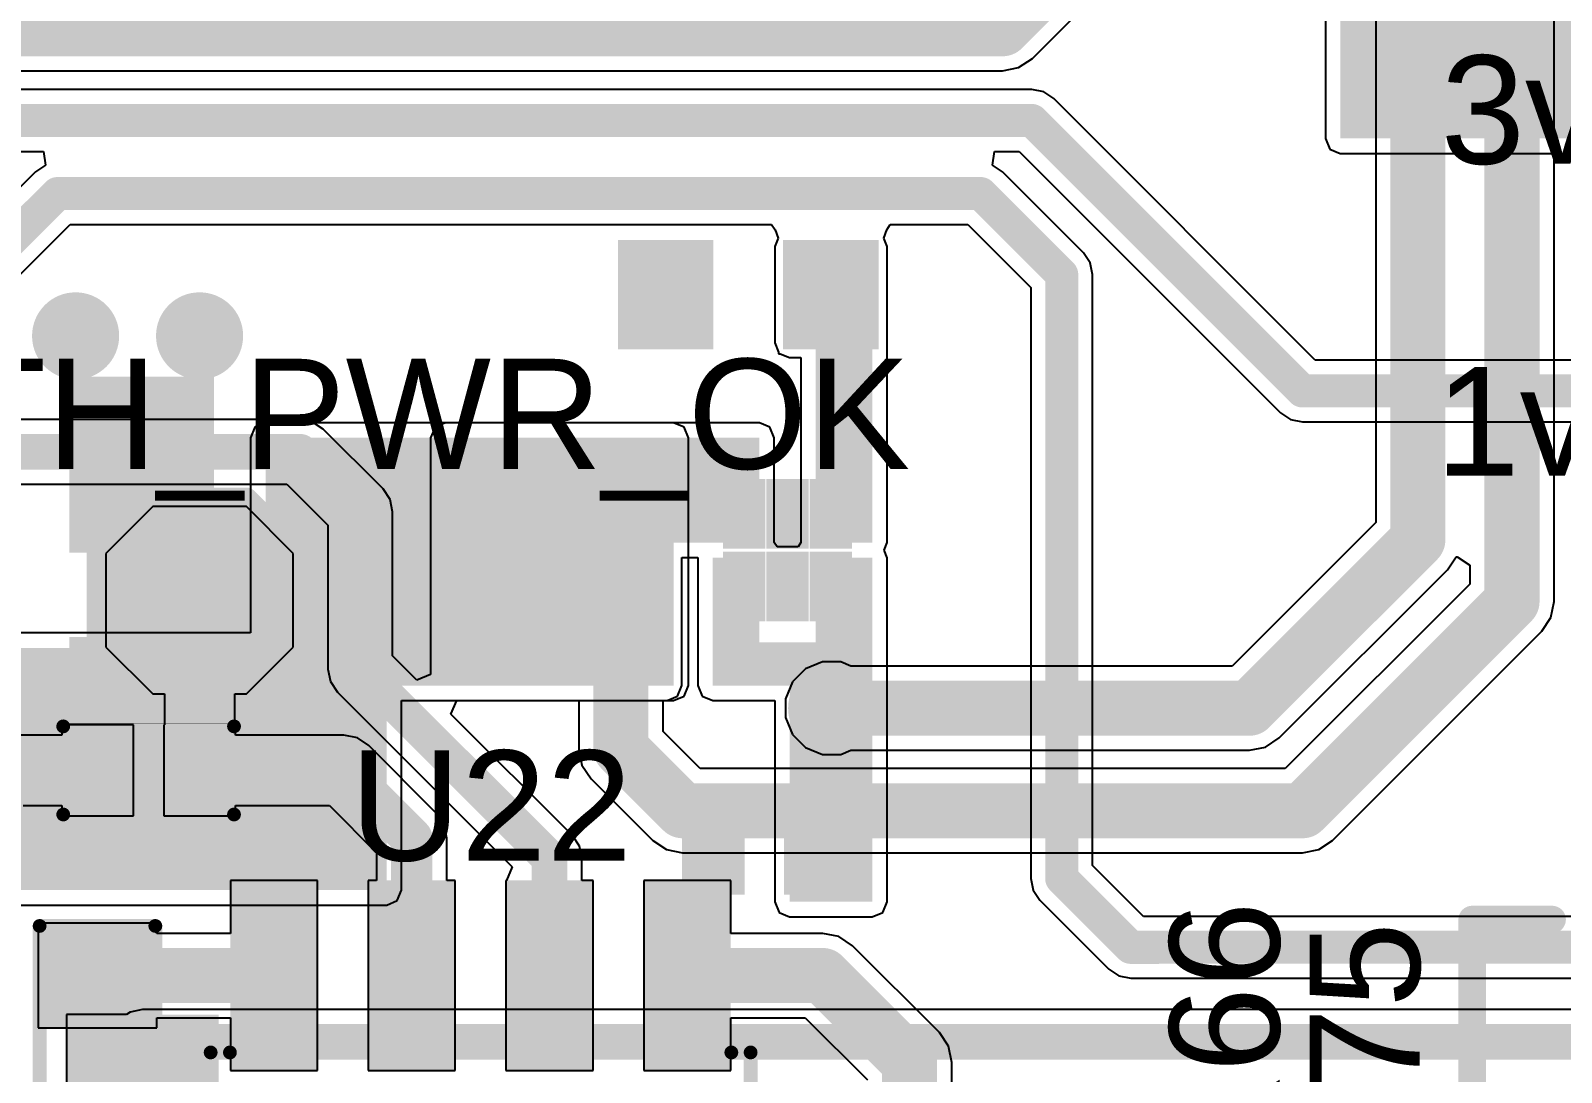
# Model space of a CAD drawing. Header units: millimetres. Extents: x -0.27 to 3.94, y -1.19 to 3.
# Drawn here: x 1.776 to 2.331, y 0.67 to 1.048 of the extents above; entities that cross this region are included whole.
import ezdxf

# ---------------------------------------------------------------- set-up
doc = ezdxf.new("R2010")
doc.units = ezdxf.units.MM
doc.header["$MEASUREMENT"] = 0
for name, color, linetype in [('BottomLayer', 5, 'Continuous'), ('BottomPaste', 16, 'Continuous'), ('BottomSolder', 6, 'Continuous'), ('TopLayer', 1, 'Continuous'), ('TopOverlay', 2, 'Continuous'), ('TopPaste', 8, 'Continuous'), ('TopSolder', 216, 'Continuous'), ('ViaHoleLayer', 16, 'Continuous')]:
    doc.layers.add(name, color=color, linetype=linetype)
doc.styles.add('Arial', font='', dxfattribs={"height": 0.2})
doc.styles.get('Arial').set_extended_font_data('Arial')

# ---------------------------------------------------------------- blocks, each defined once
blk = doc.blocks.new('T__________3')
at = {"layer": 'TopLayer'}
blk.add_hatch(color=1, dxfattribs=at).paths.add_polyline_path([(0.015, 0.03), (-0.015, 0.03), (-0.03, 0.015), (-0.03, -0.015), (-0.015, -0.03), (0.015, -0.03), (0.03, -0.015), (0.03, 0.015)])
at = {"layer": 'TopPaste'}
blk.add_hatch(color=8, dxfattribs=at).paths.add_polyline_path([(0.015, 0.03), (-0.015, 0.03), (-0.03, 0.015), (-0.03, -0.015), (-0.015, -0.03), (0.015, -0.03), (0.03, -0.015), (0.03, 0.015)])
at = {"layer": 'TopSolder'}
blk.add_hatch(color=216, dxfattribs=at).paths.add_polyline_path([(0.017, 0.034), (-0.017, 0.034), (-0.034, 0.017), (-0.034, -0.017), (-0.017, -0.034), (0.017, -0.034), (0.034, -0.017), (0.034, 0.017)])
at = {"layer": 'TopOverlay', "const_width": 0.00787}
for points in [[(-0.037, 0.017), (-0.017, 0.037)], [(-0.017, 0.037), (0.017, 0.037)], [(-0.017, 0.037), (0.017, 0.037)], [(0.017, 0.037), (0.037, 0.017)], [(-0.037, -0.017), (-0.037, 0.017)], [(0.037, -0.017), (0.037, 0.017)], [(-0.037, -0.017), (-0.017, -0.037)], [(0.017, -0.037), (0.037, -0.017)], [(-0.017, -0.037), (0.017, -0.037)], [(-0.017, -0.037), (0.017, -0.037)]]:
    blk.add_lwpolyline(points, dxfattribs=at)
at = {"layer": 'TopOverlay', "const_width": 0.00394}
for points in [[(-0.01897, 0.037, 1), (-0.01503, 0.037, 1)], [(-0.01897, 0.037, 1), (-0.01503, 0.037, 1)], [(-0.01897, 0.037, 1), (-0.01503, 0.037, 1)], [(0.01503, 0.037, 1), (0.01897, 0.037, 1)], [(0.01503, 0.037, 1), (0.01897, 0.037, 1)], [(0.01503, 0.037, 1), (0.01897, 0.037, 1)], [(-0.03897, 0.017, 1), (-0.03503, 0.017, 1)], [(-0.03897, 0.017, 1), (-0.03503, 0.017, 1)], [(0.03503, 0.017, 1), (0.03897, 0.017, 1)], [(0.03503, 0.017, 1), (0.03897, 0.017, 1)], [(-0.03897, -0.017, 1), (-0.03503, -0.017, 1)], [(-0.03897, -0.017, 1), (-0.03503, -0.017, 1)], [(0.03503, -0.017, 1), (0.03897, -0.017, 1)], [(0.03503, -0.017, 1), (0.03897, -0.017, 1)], [(-0.01897, -0.037, 1), (-0.01503, -0.037, 1)], [(-0.01897, -0.037, 1), (-0.01503, -0.037, 1)], [(-0.01897, -0.037, 1), (-0.01503, -0.037, 1)], [(0.01503, -0.037, 1), (0.01897, -0.037, 1)], [(0.01503, -0.037, 1), (0.01897, -0.037, 1)], [(0.01503, -0.037, 1), (0.01897, -0.037, 1)]]:
    blk.add_lwpolyline(points, format="xyb", close=True, dxfattribs=at)
blk = doc.blocks.new('8_SOIC_EP_5')
at = {"layer": 'TopLayer'}
for points in [[(-0.07579, 0.08681), (-0.07579, 0.06319), (-0.13681, 0.06319), (-0.13681, 0.08681)], [(0.13681, 0.08681), (0.13681, 0.06319), (0.07579, 0.06319), (0.07579, 0.08681)], [(0.05144, 0.06894), (0.05144, -0.06894), (-0.05144, -0.06894), (-0.05144, 0.06894)], [(-0.07579, 0.03681), (-0.07579, 0.01319), (-0.13681, 0.01319), (-0.13681, 0.03681)], [(0.13681, 0.03681), (0.13681, 0.01319), (0.07579, 0.01319), (0.07579, 0.03681)], [(-0.07579, -0.01319), (-0.07579, -0.03681), (-0.13681, -0.03681), (-0.13681, -0.01319)], [(0.13681, -0.01319), (0.13681, -0.03681), (0.07579, -0.03681), (0.07579, -0.01319)], [(-0.07579, -0.06319), (-0.07579, -0.08681), (-0.13681, -0.08681), (-0.13681, -0.06319)], [(0.13681, -0.06319), (0.13681, -0.08681), (0.07579, -0.08681), (0.07579, -0.06319)]]:
    blk.add_hatch(color=1, dxfattribs=at).paths.add_polyline_path(points)
at = {"layer": 'TopOverlay'}
blk.add_hatch(color=2, dxfattribs=at).paths.add_polyline_path([(-0.07199, 0.06197), (-0.05899, 0.06197), (-0.05899, 0.08797), (-0.07199, 0.08797)])
at = {"layer": 'TopPaste'}
for points in [[(-0.07579, 0.08681), (-0.07579, 0.06319), (-0.13681, 0.06319), (-0.13681, 0.08681)], [(0.13681, 0.08681), (0.13681, 0.06319), (0.07579, 0.06319), (0.07579, 0.08681)], [(0.05144, 0.06894), (0.05144, -0.06894), (-0.05144, -0.06894), (-0.05144, 0.06894)], [(-0.07579, 0.03681), (-0.07579, 0.01319), (-0.13681, 0.01319), (-0.13681, 0.03681)], [(0.13681, 0.03681), (0.13681, 0.01319), (0.07579, 0.01319), (0.07579, 0.03681)], [(-0.07579, -0.01319), (-0.07579, -0.03681), (-0.13681, -0.03681), (-0.13681, -0.01319)], [(0.13681, -0.01319), (0.13681, -0.03681), (0.07579, -0.03681), (0.07579, -0.01319)], [(-0.07579, -0.06319), (-0.07579, -0.08681), (-0.13681, -0.08681), (-0.13681, -0.06319)], [(0.13681, -0.06319), (0.13681, -0.08681), (0.07579, -0.08681), (0.07579, -0.06319)]]:
    blk.add_hatch(color=8, dxfattribs=at).paths.add_polyline_path(points)
at = {"layer": 'TopSolder'}
for points in [[(-0.07179, 0.09081), (-0.07179, 0.05919), (-0.14081, 0.05919), (-0.14081, 0.09081)], [(0.14081, 0.09081), (0.14081, 0.05919), (0.07179, 0.05919), (0.07179, 0.09081)], [(0.05544, 0.07294), (0.05544, -0.07294), (-0.05544, -0.07294), (-0.05544, 0.07294)], [(-0.07179, 0.04081), (-0.07179, 0.00919), (-0.14081, 0.00919), (-0.14081, 0.04081)], [(0.14081, 0.04081), (0.14081, 0.00919), (0.07179, 0.00919), (0.07179, 0.04081)], [(-0.07179, -0.00919), (-0.07179, -0.04081), (-0.14081, -0.04081), (-0.14081, -0.00919)], [(0.14081, -0.00919), (0.14081, -0.04081), (0.07179, -0.04081), (0.07179, -0.00919)], [(-0.07179, -0.05919), (-0.07179, -0.09081), (-0.14081, -0.09081), (-0.14081, -0.05919)], [(0.14081, -0.05919), (0.14081, -0.09081), (0.07179, -0.09081), (0.07179, -0.05919)]]:
    blk.add_hatch(color=216, dxfattribs=at).paths.add_polyline_path(points)
at = {"layer": 'TopOverlay', "const_width": 0.005}
for points in [[(-0.07837, 0.098), (0.07837, 0.098)], [(-0.07837, 0.098), (-0.07837, 0.091)], [(0.07837, 0.098), (0.07837, 0.091)], [(-0.148, 0.08), (-0.148, 0.07)], [(-0.148, 0.08), (-0.143, 0.075)], [(-0.143, 0.075), (-0.148, 0.07)], [(-0.07837, -0.091), (-0.07837, -0.098)], [(0.07837, -0.091), (0.07837, -0.098)], [(-0.07837, -0.098), (0.07837, -0.098)]]:
    blk.add_lwpolyline(points, dxfattribs=at)
at = {"layer": 'TopOverlay', "const_width": 0.0025}
for points in [[(-0.07962, 0.098, 1), (-0.07712, 0.098, 1)], [(-0.07962, 0.098, 1), (-0.07712, 0.098, 1)], [(0.07712, 0.098, 1), (0.07962, 0.098, 1)], [(0.07712, 0.098, 1), (0.07962, 0.098, 1)], [(-0.07962, 0.091, 1), (-0.07712, 0.091, 1)], [(0.07712, 0.091, 1), (0.07962, 0.091, 1)], [(-0.14925, 0.08, 1), (-0.14675, 0.08, 1)], [(-0.14925, 0.08, 1), (-0.14675, 0.08, 1)], [(-0.14925, 0.07, 1), (-0.14675, 0.07, 1)], [(-0.14925, 0.07, 1), (-0.14675, 0.07, 1)], [(-0.14425, 0.075, 1), (-0.14175, 0.075, 1)], [(-0.14425, 0.075, 1), (-0.14175, 0.075, 1)], [(-0.07962, -0.091, 1), (-0.07712, -0.091, 1)], [(0.07712, -0.091, 1), (0.07962, -0.091, 1)], [(-0.07962, -0.098, 1), (-0.07712, -0.098, 1)], [(-0.07962, -0.098, 1), (-0.07712, -0.098, 1)], [(0.07712, -0.098, 1), (0.07962, -0.098, 1)], [(0.07712, -0.098, 1), (0.07962, -0.098, 1)]]:
    blk.add_lwpolyline(points, format="xyb", close=True, dxfattribs=at)
blk = doc.blocks.new('64_LQFP__10_10__B_17')
at = {"layer": 'BottomLayer'}
blk.add_hatch(color=5, dxfattribs=at).paths.add_polyline_path([(0.14173, -0.25), (0.14173, -0.20276), (0.15354, -0.20276), (0.15354, -0.25)])
at = {"layer": 'BottomPaste'}
blk.add_hatch(color=16, dxfattribs=at).paths.add_polyline_path([(0.14173, -0.25), (0.14173, -0.20276), (0.15354, -0.20276), (0.15354, -0.25)])
at = {"layer": 'BottomSolder'}
for points in [[(0.11805, -0.254), (0.11805, -0.19876), (0.13786, -0.19876), (0.13786, -0.254)], [(0.13773, -0.254), (0.13773, -0.19876), (0.15754, -0.19876), (0.15754, -0.254)]]:
    blk.add_hatch(color=6, dxfattribs=at).paths.add_polyline_path(points)
blk = doc.blocks.new('6_DFN__1_2_1_3__B_18')
at = {"layer": 'BottomLayer'}
for points in [[(-0.02362, 0.02126), (-0.00276, 0.02126), (-0.00276, 0.01024), (-0.02362, 0.01024)], [(0.00276, 0.02126), (0.02362, 0.02126), (0.02362, 0.01024), (0.00276, 0.01024)], [(-0.02362, 0.00551), (-0.00276, 0.00551), (-0.00276, -0.00551), (-0.02362, -0.00551)], [(0.00276, 0.00551), (0.02362, 0.00551), (0.02362, -0.00551), (0.00276, -0.00551)], [(-0.02362, -0.01024), (-0.00276, -0.01024), (-0.00276, -0.02126), (-0.02362, -0.02126)], [(0.00276, -0.01024), (0.02362, -0.01024), (0.02362, -0.02126), (0.00276, -0.02126)]]:
    blk.add_hatch(color=5, dxfattribs=at).paths.add_polyline_path(points)
at = {"layer": 'BottomPaste'}
for points in [[(-0.02362, 0.02126), (-0.00276, 0.02126), (-0.00276, 0.01024), (-0.02362, 0.01024)], [(0.00276, 0.02126), (0.02362, 0.02126), (0.02362, 0.01024), (0.00276, 0.01024)], [(-0.02362, 0.00551), (-0.00276, 0.00551), (-0.00276, -0.00551), (-0.02362, -0.00551)], [(0.00276, 0.00551), (0.02362, 0.00551), (0.02362, -0.00551), (0.00276, -0.00551)], [(-0.02362, -0.01024), (-0.00276, -0.01024), (-0.00276, -0.02126), (-0.02362, -0.02126)], [(0.00276, -0.01024), (0.02362, -0.01024), (0.02362, -0.02126), (0.00276, -0.02126)]]:
    blk.add_hatch(color=16, dxfattribs=at).paths.add_polyline_path(points)
at = {"layer": 'BottomSolder'}
for points in [[(-0.02579, 0.02343), (-0.00059, 0.02343), (-0.00059, 0.00807), (-0.02579, 0.00807)], [(0.00059, 0.02343), (0.02579, 0.02343), (0.02579, 0.00807), (0.00059, 0.00807)], [(-0.02579, 0.00768), (-0.00059, 0.00768), (-0.00059, -0.00768), (-0.02579, -0.00768)], [(0.00059, 0.00768), (0.02579, 0.00768), (0.02579, -0.00768), (0.00059, -0.00768)], [(-0.02579, -0.00807), (-0.00059, -0.00807), (-0.00059, -0.02343), (-0.02579, -0.02343)], [(0.00059, -0.00807), (0.02579, -0.00807), (0.02579, -0.02343), (0.00059, -0.02343)]]:
    blk.add_hatch(color=6, dxfattribs=at).paths.add_polyline_path(points)
blk = doc.blocks.new('R___0603_47')
at = {"layer": 'TopLayer'}
for points in [[(-0.015, 0.0175), (-0.015, -0.0175), (-0.045, -0.0175), (-0.045, 0.0175)], [(0.045, 0.0175), (0.045, -0.0175), (0.015, -0.0175), (0.015, 0.0175)]]:
    blk.add_hatch(color=1, dxfattribs=at).paths.add_polyline_path(points)
at = {"layer": 'TopPaste'}
for points in [[(-0.015, 0.0175), (-0.015, -0.0175), (-0.045, -0.0175), (-0.045, 0.0175)], [(0.045, 0.0175), (0.045, -0.0175), (0.015, -0.0175), (0.015, 0.0175)]]:
    blk.add_hatch(color=8, dxfattribs=at).paths.add_polyline_path(points)
at = {"layer": 'TopSolder'}
for points in [[(-0.011, 0.0215), (-0.011, -0.0215), (-0.049, -0.0215), (-0.049, 0.0215)], [(0.049, 0.0215), (0.049, -0.0215), (0.011, -0.0215), (0.011, 0.0215)]]:
    blk.add_hatch(color=216, dxfattribs=at).paths.add_polyline_path(points)
at = {"layer": 'TopOverlay', "const_width": 0.005}
for points in [[(-0.048, 0.021), (0.048, 0.021)], [(-0.048, 0.021), (-0.048, -0.021)], [(0.048, 0.021), (0.048, -0.021)], [(-0.048, -0.021), (0.048, -0.021)]]:
    blk.add_lwpolyline(points, dxfattribs=at)
at = {"layer": 'TopOverlay', "const_width": 0.0025}
for points in [[(-0.04925, 0.021, 1), (-0.04675, 0.021, 1)], [(-0.04925, 0.021, 1), (-0.04675, 0.021, 1)], [(0.04675, 0.021, 1), (0.04925, 0.021, 1)], [(0.04675, 0.021, 1), (0.04925, 0.021, 1)], [(-0.04925, -0.021, 1), (-0.04675, -0.021, 1)], [(-0.04925, -0.021, 1), (-0.04675, -0.021, 1)], [(0.04675, -0.021, 1), (0.04925, -0.021, 1)], [(0.04675, -0.021, 1), (0.04925, -0.021, 1)]]:
    blk.add_lwpolyline(points, format="xyb", close=True, dxfattribs=at)
blk = doc.blocks.new('R___0402_51')
at = {"layer": 'TopLayer'}
for points in [[(-0.0275, -0.0125), (-0.0275, 0.0125), (-0.0095, 0.0125), (-0.0095, -0.0125)], [(0.0095, -0.0125), (0.0095, 0.0125), (0.0275, 0.0125), (0.0275, -0.0125)]]:
    blk.add_hatch(color=1, dxfattribs=at).paths.add_polyline_path(points)
at = {"layer": 'TopPaste'}
for points in [[(-0.0275, -0.0125), (-0.0275, 0.0125), (-0.0095, 0.0125), (-0.0095, -0.0125)], [(0.0095, -0.0125), (0.0095, 0.0125), (0.0275, 0.0125), (0.0275, -0.0125)]]:
    blk.add_hatch(color=8, dxfattribs=at).paths.add_polyline_path(points)
at = {"layer": 'TopSolder'}
for points in [[(-0.02967, -0.01467), (-0.02967, 0.01467), (-0.00733, 0.01467), (-0.00733, -0.01467)], [(0.00733, -0.01467), (0.00733, 0.01467), (0.02967, 0.01467), (0.02967, -0.01467)]]:
    blk.add_hatch(color=216, dxfattribs=at).paths.add_polyline_path(points)
at = {"layer": 'TopOverlay'}
for points, const_width in [([(0.031, 0.016), (-0.031, 0.016)], 0.005), ([(-0.031, 0.016), (-0.031, -0.016)], 0.005), ([(0.031, 0.016), (0.031, -0.016)], 0.005), ([(0.031, -0.016), (-0.031, -0.016)], 0.005), ([(0.032, -0.017), (-0.032, -0.017)], 0.000127)]:
    blk.add_lwpolyline(points, dxfattribs=dict(at, const_width=const_width))
for points, const_width in [([(-0.03225, 0.016, 1), (-0.02975, 0.016, 1)], 0.0025), ([(-0.03225, 0.016, 1), (-0.02975, 0.016, 1)], 0.0025), ([(0.02975, 0.016, 1), (0.03225, 0.016, 1)], 0.0025), ([(0.02975, 0.016, 1), (0.03225, 0.016, 1)], 0.0025), ([(-0.03225, -0.016, 1), (-0.02975, -0.016, 1)], 0.0025), ([(-0.03225, -0.016, 1), (-0.02975, -0.016, 1)], 0.0025), ([(0.02975, -0.016, 1), (0.03225, -0.016, 1)], 0.0025), ([(0.02975, -0.016, 1), (0.03225, -0.016, 1)], 0.0025), ([(-0.03203, -0.017, 1), (-0.03197, -0.017, 1)], 0.0000635), ([(0.03197, -0.017, 1), (0.03203, -0.017, 1)], 0.0000635)]:
    blk.add_lwpolyline(points, format="xyb", close=True, dxfattribs=dict(at, const_width=const_width))
blk = doc.blocks.new('C____E_177')
at = {"layer": 'TopOverlay', "const_width": 0.01}
for points in [[(-0.01523, 0.091), (0.27677, 0.091)], [(0.27677, 0.091), (0.27677, 0.062)]]:
    blk.add_lwpolyline(points, dxfattribs=at)
at = {"layer": 'TopOverlay', "const_width": 0.005}
for points in [[(0.27427, 0.091, 1), (0.27927, 0.091, 1)], [(0.27427, 0.091, 1), (0.27927, 0.091, 1)], [(0.27427, 0.062, 1), (0.27927, 0.062, 1)]]:
    blk.add_lwpolyline(points, format="xyb", close=True, dxfattribs=at)
blk = doc.blocks.new('C____A_B_200')
at = {"layer": 'BottomLayer'}
for points in [[(-0.0752, 0.02224), (-0.01929, 0.02224), (-0.01929, -0.02224), (-0.0752, -0.02224)], [(0.01929, 0.02224), (0.0752, 0.02224), (0.0752, -0.02224), (0.01929, -0.02224)]]:
    blk.add_hatch(color=5, dxfattribs=at).paths.add_polyline_path(points)
at = {"layer": 'BottomPaste'}
for points in [[(-0.0752, 0.02224), (-0.01929, 0.02224), (-0.01929, -0.02224), (-0.0752, -0.02224)], [(0.01929, 0.02224), (0.0752, 0.02224), (0.0752, -0.02224), (0.01929, -0.02224)]]:
    blk.add_hatch(color=16, dxfattribs=at).paths.add_polyline_path(points)
at = {"layer": 'BottomSolder'}
for points in [[(-0.0792, 0.02624), (-0.01529, 0.02624), (-0.01529, -0.02624), (-0.0792, -0.02624)], [(0.01529, 0.02624), (0.0792, 0.02624), (0.0792, -0.02624), (0.01529, -0.02624)]]:
    blk.add_hatch(color=6, dxfattribs=at).paths.add_polyline_path(points)
blk = doc.blocks.new('C___0603_B_204')
at = {"layer": 'BottomLayer'}
for points in [[(-0.045, -0.0175), (-0.045, 0.0175), (-0.015, 0.0175), (-0.015, -0.0175)], [(0.015, -0.0175), (0.015, 0.0175), (0.045, 0.0175), (0.045, -0.0175)]]:
    blk.add_hatch(color=5, dxfattribs=at).paths.add_polyline_path(points)
at = {"layer": 'BottomPaste'}
for points in [[(-0.045, -0.0175), (-0.045, 0.0175), (-0.015, 0.0175), (-0.015, -0.0175)], [(0.015, -0.0175), (0.015, 0.0175), (0.045, 0.0175), (0.045, -0.0175)]]:
    blk.add_hatch(color=16, dxfattribs=at).paths.add_polyline_path(points)
at = {"layer": 'BottomSolder'}
for points in [[(-0.04736, -0.01986), (-0.04736, 0.01986), (-0.01264, 0.01986), (-0.01264, -0.01986)], [(0.01264, -0.01986), (0.01264, 0.01986), (0.04736, 0.01986), (0.04736, -0.01986)]]:
    blk.add_hatch(color=6, dxfattribs=at).paths.add_polyline_path(points)
blk = doc.blocks.new('C___0402_B_207')
at = {"layer": 'BottomLayer'}
for points in [[(-0.0095, 0.0125), (-0.0095, -0.0125), (-0.0275, -0.0125), (-0.0275, 0.0125)], [(0.0275, 0.0125), (0.0275, -0.0125), (0.0095, -0.0125), (0.0095, 0.0125)]]:
    blk.add_hatch(color=5, dxfattribs=at).paths.add_polyline_path(points)
at = {"layer": 'BottomPaste'}
for points in [[(-0.0095, 0.0125), (-0.0095, -0.0125), (-0.0275, -0.0125), (-0.0275, 0.0125)], [(0.0275, 0.0125), (0.0275, -0.0125), (0.0095, -0.0125), (0.0095, 0.0125)]]:
    blk.add_hatch(color=16, dxfattribs=at).paths.add_polyline_path(points)
at = {"layer": 'BottomSolder'}
for points in [[(-0.00714, 0.01486), (-0.00714, -0.01486), (-0.02986, -0.01486), (-0.02986, 0.01486)], [(0.02986, 0.01486), (0.02986, -0.01486), (0.00714, -0.01486), (0.00714, 0.01486)]]:
    blk.add_hatch(color=6, dxfattribs=at).paths.add_polyline_path(points)

msp = doc.modelspace()

# ---------------------------------------------------------------- hatches: boundary and pattern name
at = {"layer": 'BottomLayer'}
for points in [[(2.25113, 1.00868), (2.3185, 1.00868), (2.3185, 1.26074), (2.25113, 1.26074)], [(2.25113, 1.00868), (2.44, 1.00868), (2.44, 1.0825), (2.25113, 1.0825)], [(2.05124, 0.9345), (2.08124, 0.9345), (2.08124, 0.9695), (2.05124, 0.9695)], [(2.06072, 0.86194), (2.08124, 0.86194), (2.08124, 0.9695), (2.06072, 0.9695)], [(1.861, 0.73576), (1.905, 0.73576), (1.905, 0.9), (1.861, 0.9)], [(1.861, 0.81), (2.00674, 0.81), (2.00674, 0.9), (1.861, 0.9)], [(1.92639, 0.86195), (2.04025, 0.86195), (2.04025, 0.9), (1.92639, 0.9)], [(2.02335, 0.81), (2.04025, 0.81), (2.04025, 0.85643), (2.02335, 0.85643)], [(2.06072, 0.7315), (2.08124, 0.7315), (2.08124, 0.85643), (2.06072, 0.85643)], [(1.73173, 0.73576), (1.905, 0.73576), (1.905, 0.82371), (1.73173, 0.82371)], [(2.02335, 0.81), (2.08124, 0.81), (2.08124, 0.82568), (2.02335, 0.82568)], [(2.05124, 0.7315), (2.08124, 0.7315), (2.08124, 0.82568), (2.05124, 0.82568)]]:
    msp.add_hatch(color=5, dxfattribs=at).paths.add_polyline_path(points)
h = msp.add_hatch(color=5, dxfattribs=at)
edge = h.paths.add_edge_path()
edge.add_arc((1.79206, 0.937), 0.01181, 0, 360)
h = msp.add_hatch(color=5, dxfattribs=at)
edge = h.paths.add_edge_path()
edge.add_arc((1.83706, 0.937), 0.01181, 0, 360)
h = msp.add_hatch(color=5, dxfattribs=at)
edge = h.paths.add_edge_path()
edge.add_arc((1.95, 0.878), 0.01181, 0, 360)
h = msp.add_hatch(color=5, dxfattribs=at)
edge = h.paths.add_edge_path()
edge.add_arc((1.99, 0.878), 0.01181, 0, 360)
h = msp.add_hatch(color=5, dxfattribs=at)
edge = h.paths.add_edge_path()
edge.add_arc((1.95, 0.83018), 0.01181, 0, 360)
h = msp.add_hatch(color=5, dxfattribs=at)
edge = h.paths.add_edge_path()
edge.add_arc((1.99, 0.83018), 0.01181, 0, 360)
h = msp.add_hatch(color=5, dxfattribs=at)
edge = h.paths.add_edge_path()
edge.add_arc((2.0665, 0.80181), 0.01181, 0, 360)
at = {"layer": 'BottomSolder'}
h = msp.add_hatch(color=6, dxfattribs=at)
edge = h.paths.add_edge_path()
edge.add_arc((1.79206, 0.937), 0.01581, 0, 360)
h = msp.add_hatch(color=6, dxfattribs=at)
edge = h.paths.add_edge_path()
edge.add_arc((1.83706, 0.937), 0.01581, 0, 360)
h = msp.add_hatch(color=6, dxfattribs=at)
edge = h.paths.add_edge_path()
edge.add_arc((1.95, 0.878), 0.01581, 0, 360)
h = msp.add_hatch(color=6, dxfattribs=at)
edge = h.paths.add_edge_path()
edge.add_arc((1.99, 0.878), 0.01581, 0, 360)
h = msp.add_hatch(color=6, dxfattribs=at)
edge = h.paths.add_edge_path()
edge.add_arc((1.95, 0.83018), 0.01581, 0, 360)
h = msp.add_hatch(color=6, dxfattribs=at)
edge = h.paths.add_edge_path()
edge.add_arc((1.99, 0.83018), 0.01581, 0, 360)
h = msp.add_hatch(color=6, dxfattribs=at)
edge = h.paths.add_edge_path()
edge.add_arc((2.0665, 0.80181), 0.01581, 0, 360)
at = {"layer": 'TopLayer'}
h = msp.add_hatch(color=1, dxfattribs=at)
edge = h.paths.add_edge_path()
edge.add_arc((1.79206, 0.937), 0.01181, 0, 360)
h = msp.add_hatch(color=1, dxfattribs=at)
edge = h.paths.add_edge_path()
edge.add_arc((1.83706, 0.937), 0.01181, 0, 360)
msp.add_hatch(color=1, dxfattribs=at).paths.add_polyline_path([(1.92635, 0.81), (2.00909, 0.81), (2.00909, 0.9), (1.92635, 0.9)])
h = msp.add_hatch(color=1, dxfattribs=at)
edge = h.paths.add_edge_path()
edge.add_arc((1.95, 0.878), 0.01181, 0, 360)
h = msp.add_hatch(color=1, dxfattribs=at)
edge = h.paths.add_edge_path()
edge.add_arc((1.99, 0.878), 0.01181, 0, 360)
h = msp.add_hatch(color=1, dxfattribs=at)
edge = h.paths.add_edge_path()
edge.add_arc((1.95, 0.83018), 0.01181, 0, 360)
h = msp.add_hatch(color=1, dxfattribs=at)
edge = h.paths.add_edge_path()
edge.add_arc((1.99, 0.83018), 0.01181, 0, 360)
h = msp.add_hatch(color=1, dxfattribs=at)
edge = h.paths.add_edge_path()
edge.add_arc((2.0665, 0.80181), 0.01181, 0, 360)
at = {"layer": 'TopSolder'}
h = msp.add_hatch(color=216, dxfattribs=at)
edge = h.paths.add_edge_path()
edge.add_arc((1.79206, 0.937), 0.01581, 0, 360)
h = msp.add_hatch(color=216, dxfattribs=at)
edge = h.paths.add_edge_path()
edge.add_arc((1.83706, 0.937), 0.01581, 0, 360)
h = msp.add_hatch(color=216, dxfattribs=at)
edge = h.paths.add_edge_path()
edge.add_arc((1.95, 0.878), 0.01581, 0, 360)
h = msp.add_hatch(color=216, dxfattribs=at)
edge = h.paths.add_edge_path()
edge.add_arc((1.99, 0.878), 0.01581, 0, 360)
h = msp.add_hatch(color=216, dxfattribs=at)
edge = h.paths.add_edge_path()
edge.add_arc((1.95, 0.83018), 0.01581, 0, 360)
h = msp.add_hatch(color=216, dxfattribs=at)
edge = h.paths.add_edge_path()
edge.add_arc((1.99, 0.83018), 0.01581, 0, 360)
h = msp.add_hatch(color=216, dxfattribs=at)
edge = h.paths.add_edge_path()
edge.add_arc((2.0665, 0.80181), 0.01581, 0, 360)
at = {"layer": 'ViaHoleLayer'}
h = msp.add_hatch(color=16, dxfattribs=at)
edge = h.paths.add_edge_path()
edge.add_arc((1.79206, 0.937), 0.00591, 0, 360)
h = msp.add_hatch(color=16, dxfattribs=at)
edge = h.paths.add_edge_path()
edge.add_arc((1.83706, 0.937), 0.00591, 0, 360)
h = msp.add_hatch(color=16, dxfattribs=at)
edge = h.paths.add_edge_path()
edge.add_arc((1.95, 0.878), 0.00591, 0, 360)
h = msp.add_hatch(color=16, dxfattribs=at)
edge = h.paths.add_edge_path()
edge.add_arc((1.99, 0.878), 0.00591, 0, 360)
h = msp.add_hatch(color=16, dxfattribs=at)
edge = h.paths.add_edge_path()
edge.add_arc((1.95, 0.83018), 0.00591, 0, 360)
h = msp.add_hatch(color=16, dxfattribs=at)
edge = h.paths.add_edge_path()
edge.add_arc((1.99, 0.83018), 0.00591, 0, 360)
h = msp.add_hatch(color=16, dxfattribs=at)
edge = h.paths.add_edge_path()
edge.add_arc((2.0665, 0.80181), 0.00591, 0, 360)

# ---------------------------------------------------------------- linework, layer by layer
at = {"layer": 'BottomLayer'}
for p, q in [((2.13934, 1.03771), (2.20671, 1.10508)), ((2.24571, 1.0825), (2.24571, 1.00868)), ((2.12852, 1.03323), (2.13437, 1.03439)), ((2.13437, 1.03439), (2.13934, 1.03771)), ((0.9813, 1.03323), (2.12852, 1.03323)), ((2.13918, 1.02641), (1.00779, 1.02641)), ((2.14347, 1.02556), (2.13918, 1.02641)), ((2.13918, 1.02641), (2.13918, 1.02641)), ((2.14711, 1.02313), (2.14347, 1.02556)), ((2.24202, 0.92822), (2.14711, 1.02313)), ((2.24571, 1.00868), (2.2473, 1.00485)), ((1.01244, 1.00398), (1.78046, 1.00398)), ((1.78046, 1.00398), (1.78119, 0.99903)), ((2.12489, 0.99903), (2.12561, 1.00398)), ((2.12561, 1.00398), (2.13453, 1.00398)), ((2.13453, 1.00398), (2.22944, 0.90907)), ((2.2473, 1.00485), (2.25113, 1.00326)), ((2.25113, 1.00326), (2.44, 1.00326)), ((1.77755, 0.9966), (1.74828, 0.96733)), ((1.78119, 0.99903), (1.77755, 0.9966)), ((1.77755, 0.9966), (1.77755, 0.9966)), ((2.12853, 0.9966), (2.12489, 0.99903)), ((2.15793, 0.96719), (2.12853, 0.9966)), ((1.76743, 0.95475), (1.79012, 0.97745)), ((1.79012, 0.97745), (2.0447, 0.97745)), ((2.0447, 0.97745), (2.04594, 0.97552)), ((2.04705, 0.97245), (2.04582, 0.9695)), ((2.04594, 0.97552), (2.04705, 0.97245)), ((2.08543, 0.97245), (2.08653, 0.97552)), ((2.08665, 0.9695), (2.08543, 0.97245)), ((2.08653, 0.97552), (2.08777, 0.97745)), ((2.08777, 0.97745), (2.11595, 0.97745)), ((2.11595, 0.97745), (2.13878, 0.95461)), ((2.04582, 0.9695), (2.04582, 0.9345)), ((2.08665, 0.86194), (2.08665, 0.9695)), ((2.16036, 0.96355), (2.15793, 0.96719)), ((2.15793, 0.96719), (2.15793, 0.96719)), ((2.16122, 0.95926), (2.16036, 0.96355)), ((2.16122, 0.74465), (2.16122, 0.95926)), ((2.13878, 0.95461), (2.13878, 0.74)), ((2.04582, 0.9345), (2.04724, 0.93109)), ((2.04724, 0.93109), (2.04724, 0.9305)), ((2.04724, 0.9305), (2.04783, 0.9305)), ((2.04783, 0.9305), (2.05124, 0.92909)), ((2.05124, 0.92909), (2.05531, 0.92909)), ((2.05531, 0.92909), (2.05531, 0.86194)), ((2.50935, 0.92822), (2.24202, 0.92822)), ((2.22944, 0.90907), (2.23308, 0.90664)), ((2.23308, 0.90664), (2.23737, 0.90578)), ((2.23737, 0.90578), (2.23738, 0.90578)), ((2.23738, 0.90578), (2.514, 0.90578)), ((1.85717, 0.90383), (1.85559, 0.9)), ((1.861, 0.90541), (1.85717, 0.90383)), ((2.04025, 0.90541), (1.861, 0.90541)), ((2.04408, 0.90383), (2.04025, 0.90541)), ((2.04566, 0.9), (2.04408, 0.90383)), ((1.85559, 0.9), (1.85559, 0.82912)), ((2.04566, 0.86195), (2.04566, 0.9)), ((2.04667, 0.86043), (2.04566, 0.86195)), ((2.05531, 0.86194), (2.0543, 0.86043)), ((2.08551, 0.85919), (2.08665, 0.86194)), ((2.01216, 0.81), (2.01216, 0.85653)), ((2.01216, 0.85653), (2.01787, 0.85653)), ((2.01787, 0.85653), (2.01794, 0.85643)), ((2.01794, 0.85643), (2.01794, 0.81)), ((2.0543, 0.86043), (2.04667, 0.86043)), ((2.08665, 0.85643), (2.08551, 0.85919)), ((2.08665, 0.7315), (2.08665, 0.85643)), ((1.85559, 0.82912), (1.73173, 0.82912)), ((2.00674, 0.80459), (2.01057, 0.80617)), ((2.01057, 0.80617), (2.01216, 0.81)), ((2.01794, 0.81), (2.01952, 0.80617)), ((2.01952, 0.80617), (2.02335, 0.80459)), ((1.91041, 0.73576), (1.91041, 0.80459)), ((1.91041, 0.80459), (2.00674, 0.80459)), ((2.02335, 0.80459), (2.04582, 0.80459)), ((2.04582, 0.80459), (2.04582, 0.7315)), ((2.17968, 0.72619), (2.16122, 0.74465)), ((2.13878, 0.74), (2.13878, 0.74)), ((2.13878, 0.74), (2.13964, 0.73571)), ((1.90883, 0.73193), (1.91041, 0.73576)), ((2.13964, 0.73571), (2.14207, 0.73207)), ((1.73173, 0.73034), (1.905, 0.73034)), ((1.905, 0.73034), (1.90883, 0.73193)), ((2.04582, 0.7315), (2.04741, 0.72767)), ((2.08506, 0.72767), (2.08665, 0.7315)), ((2.14207, 0.73207), (2.1671, 0.70704)), ((2.04741, 0.72767), (2.05124, 0.72609)), ((2.05124, 0.72609), (2.08124, 0.72609)), ((2.08124, 0.72609), (2.08506, 0.72767)), ((2.18485, 0.72619), (2.17968, 0.72619)), ((2.185, 0.72622), (2.18485, 0.72619)), ((2.45, 0.72622), (2.185, 0.72622)), ((2.1671, 0.70704), (2.1671, 0.70704)), ((2.1671, 0.70704), (2.17074, 0.70461)), ((2.17074, 0.70461), (2.17503, 0.70376)), ((2.17503, 0.70376), (2.17503, 0.70376)), ((2.17503, 0.70376), (2.18497, 0.70376)), ((2.18497, 0.70376), (2.18512, 0.70378)), ((2.18497, 0.70376), (2.18497, 0.70376)), ((2.18512, 0.70378), (2.44535, 0.70378)), ((1.8105, 0.69054), (1.78876, 0.69054)), ((1.78876, 0.69054), (1.78876, 0.65105)), ((1.81189, 0.69147), (1.8105, 0.69054)), ((1.81638, 0.69236), (1.81189, 0.69147)), ((2.39936, 0.69236), (1.81638, 0.69236))]:
    msp.add_line(p, q, dxfattribs=at)
for points, const_width in [([(2.12852, 1.04852), (2.1959, 1.1159)], 0.02), ([(0.97497, 1.04852), (2.12852, 1.04852)], 0.02), ([(1.00779, 1.0152), (2.13918, 1.0152)], 0.012), ([(2.13918, 1.0152), (2.23737, 0.917)], 0.012), ([(1.75621, 0.9594), (1.78548, 0.98867)], 0.012), ([(1.78548, 0.98867), (2.1206, 0.98867)], 0.012), ([(2.1206, 0.98867), (2.15, 0.95926)], 0.012), ([(2.15, 0.74), (2.15, 0.95926)], 0.012), ([(2.23737, 0.917), (2.514, 0.917)], 0.012), ([(2.15, 0.74), (2.17503, 0.71497)], 0.012), ([(2.17503, 0.71497), (2.18497, 0.71497)], 0.012), ([(2.18497, 0.71497), (2.185, 0.715)], 0.012), ([(2.185, 0.715), (2.45, 0.715)], 0.012), ([(1.81638, 0.68064), (2.39936, 0.68064)], 0.013)]:
    msp.add_lwpolyline(points, dxfattribs=dict(at, const_width=const_width))
for points, const_width in [([(2.12352, 1.04852, 1), (2.13352, 1.04852, 1)], 0.01), ([(2.12352, 1.04852, 1), (2.13352, 1.04852, 1)], 0.01), ([(2.13618, 1.0152, 1), (2.14218, 1.0152, 1)], 0.006), ([(2.13618, 1.0152, 1), (2.14218, 1.0152, 1)], 0.006), ([(1.78248, 0.98867, 1), (1.78848, 0.98867, 1)], 0.006), ([(1.78248, 0.98867, 1), (1.78848, 0.98867, 1)], 0.006), ([(2.1176, 0.98867, 1), (2.1236, 0.98867, 1)], 0.006), ([(2.1176, 0.98867, 1), (2.1236, 0.98867, 1)], 0.006), ([(2.147, 0.95926, 1), (2.153, 0.95926, 1)], 0.006), ([(2.147, 0.95926, 1), (2.153, 0.95926, 1)], 0.006), ([(2.23437, 0.917, 1), (2.24037, 0.917, 1)], 0.006), ([(2.23437, 0.917, 1), (2.24037, 0.917, 1)], 0.006), ([(2.147, 0.74, 1), (2.153, 0.74, 1)], 0.006), ([(2.147, 0.74, 1), (2.153, 0.74, 1)], 0.006), ([(2.17203, 0.71497, 1), (2.17803, 0.71497, 1)], 0.006), ([(2.17203, 0.71497, 1), (2.17803, 0.71497, 1)], 0.006), ([(2.18197, 0.71497, 1), (2.18797, 0.71497, 1)], 0.006), ([(2.18197, 0.71497, 1), (2.18797, 0.71497, 1)], 0.006), ([(2.182, 0.715, 1), (2.188, 0.715, 1)], 0.006), ([(2.182, 0.715, 1), (2.188, 0.715, 1)], 0.006), ([(1.81313, 0.68064, 1), (1.81963, 0.68064, 1)], 0.0065)]:
    msp.add_lwpolyline(points, format="xyb", close=True, dxfattribs=dict(at, const_width=const_width))
at = {"layer": 'TopLayer'}
for p, q in [((2.26396, 1.67458), (2.26396, 0.86925)), ((2.32874, 0.84057), (2.32874, 1.64857)), ((1.87359, 0.9066), (1.68747, 0.9066)), ((1.87808, 0.90571), (1.87359, 0.9066)), ((1.88188, 0.90316), (1.87808, 0.90571)), ((1.90365, 0.8814), (1.88188, 0.90316)), ((1.92252, 0.90383), (1.92094, 0.9)), ((1.92635, 0.90541), (1.92252, 0.90383)), ((2.00909, 0.90541), (1.92635, 0.90541)), ((2.01292, 0.90383), (2.00909, 0.90541)), ((2.0145, 0.9), (2.01292, 0.90383)), ((1.92094, 0.9), (1.92094, 0.81404)), ((2.0145, 0.81), (2.0145, 0.9)), ((1.46473, 0.88315), (1.86874, 0.88315)), ((1.86874, 0.88315), (1.88363, 0.86825)), ((1.90619, 0.8776), (1.90365, 0.8814)), ((1.82006, 0.875), (1.80306, 0.858)), ((1.85406, 0.875), (1.82006, 0.875)), ((1.87106, 0.858), (1.85406, 0.875)), ((1.90708, 0.87311), (1.90619, 0.8776)), ((1.90708, 0.82083), (1.90708, 0.87311)), ((1.88363, 0.86825), (1.88363, 0.81597)), ((2.26396, 0.86925), (2.21182, 0.8171)), ((1.80306, 0.858), (1.80306, 0.824)), ((1.87106, 0.824), (1.87106, 0.858)), ((2.29007, 0.8521), (2.29316, 0.85671)), ((2.29316, 0.85671), (2.29352, 0.85676)), ((2.29352, 0.85676), (2.29816, 0.85378)), ((2.22897, 0.791), (2.29007, 0.8521)), ((2.29816, 0.85378), (2.29816, 0.8469)), ((2.29816, 0.8469), (2.23113, 0.77987)), ((2.32758, 0.83472), (2.32874, 0.84057)), ((2.32426, 0.82975), (2.32758, 0.83472)), ((2.24828, 0.75377), (2.32426, 0.82975)), ((1.80306, 0.824), (1.82006, 0.807)), ((1.85406, 0.807), (1.87106, 0.824)), ((1.91594, 0.81197), (1.90708, 0.82083)), ((2.06316, 0.81862), (2.05698, 0.81606)), ((2.06985, 0.81862), (2.06316, 0.81862)), ((2.07351, 0.8171), (2.06985, 0.81862)), ((2.21182, 0.8171), (2.07351, 0.8171)), ((1.88363, 0.81597), (1.88453, 0.81148)), ((1.88453, 0.81148), (1.88707, 0.80768)), ((1.92094, 0.81404), (1.91594, 0.81197)), ((2.05225, 0.81133), (2.04969, 0.80515)), ((2.05698, 0.81606), (2.05225, 0.81133)), ((1.82006, 0.807), (1.82432, 0.807)), ((1.82432, 0.807), (1.82432, 0.79571)), ((1.84981, 0.79571), (1.84981, 0.807)), ((1.84981, 0.807), (1.85406, 0.807)), ((1.88707, 0.80768), (1.9505, 0.74425)), ((2.00909, 0.80459), (2.01292, 0.80617)), ((2.01292, 0.80617), (2.0145, 0.81)), ((1.92832, 0.79959), (1.93039, 0.80459)), ((1.93039, 0.80459), (1.97471, 0.80459)), ((1.97471, 0.80459), (1.97471, 0.78698)), ((2.00529, 0.79331), (2.00529, 0.80459)), ((2.00529, 0.80459), (2.00909, 0.80459)), ((2.04969, 0.80515), (2.04969, 0.79847)), ((1.81306, 0.79571), (1.78706, 0.79571)), ((1.78706, 0.79571), (1.78706, 0.79196)), ((1.81306, 0.76271), (1.81306, 0.79571)), ((1.82432, 0.79571), (1.82406, 0.79571)), ((1.82406, 0.79571), (1.82406, 0.76271)), ((1.85006, 0.79571), (1.84981, 0.79571)), ((1.85006, 0.79196), (1.85006, 0.79571)), ((1.97237, 0.75553), (1.92832, 0.79959)), ((2.04969, 0.79847), (2.05225, 0.79229)), ((1.78706, 0.79196), (1.76771, 0.79196)), ((1.88946, 0.79196), (1.85006, 0.79196)), ((1.89434, 0.79099), (1.88946, 0.79196)), ((1.89847, 0.78822), (1.89434, 0.79099)), ((2.01873, 0.77987), (2.00529, 0.79331)), ((2.05225, 0.79229), (2.05698, 0.78756)), ((2.22401, 0.78768), (2.22897, 0.791)), ((1.9231, 0.7636), (1.89847, 0.78822)), ((1.97471, 0.78698), (1.97587, 0.78112)), ((2.05698, 0.78756), (2.06316, 0.785)), ((2.06316, 0.785), (2.06985, 0.785)), ((2.06985, 0.785), (2.07351, 0.78652)), ((2.07351, 0.78652), (2.21815, 0.78652)), ((2.21815, 0.78652), (2.22401, 0.78768)), ((1.97587, 0.78112), (1.97919, 0.77616)), ((2.23113, 0.77987), (2.01873, 0.77987)), ((1.97919, 0.77616), (2.00158, 0.75377)), ((1.77299, 0.76647), (1.78706, 0.76647)), ((1.78706, 0.76647), (1.78706, 0.76271)), ((1.78706, 0.76271), (1.81306, 0.76271)), ((1.82406, 0.76271), (1.85006, 0.76271)), ((1.85006, 0.76271), (1.85006, 0.76647)), ((1.85006, 0.76647), (1.88418, 0.76647)), ((1.88418, 0.76647), (1.90134, 0.74931)), ((1.92586, 0.75947), (1.9231, 0.7636)), ((1.92683, 0.75459), (1.92586, 0.75947)), ((1.92683, 0.73925), (1.92683, 0.75459)), ((1.97492, 0.75173), (1.97237, 0.75553)), ((1.97581, 0.74724), (1.97492, 0.75173)), ((2.00158, 0.75377), (2.00654, 0.75045)), ((2.00654, 0.75045), (2.0124, 0.74929)), ((2.23746, 0.74929), (2.24331, 0.75045)), ((2.24331, 0.75045), (2.24828, 0.75377)), ((1.90134, 0.74931), (1.90134, 0.73925)), ((1.97581, 0.73925), (1.97581, 0.74724)), ((2.0124, 0.74929), (2.23746, 0.74929)), ((1.87989, 0.73925), (1.84827, 0.73925)), ((1.84827, 0.73925), (1.84827, 0.72003)), ((1.87989, 0.67022), (1.87989, 0.73925)), ((1.90134, 0.73925), (1.89827, 0.73925)), ((1.89827, 0.73925), (1.89827, 0.67022)), ((1.92989, 0.73925), (1.92683, 0.73925)), ((1.92989, 0.67022), (1.92989, 0.73925)), ((1.94843, 0.73925), (1.94827, 0.73925)), ((1.94827, 0.73925), (1.94827, 0.67022)), ((1.9505, 0.74425), (1.94843, 0.73925)), ((1.97989, 0.73925), (1.97581, 0.73925)), ((1.97989, 0.67022), (1.97989, 0.73925)), ((2.02989, 0.73925), (1.99827, 0.73925)), ((1.99827, 0.73925), (1.99827, 0.67022)), ((2.02989, 0.72003), (2.02989, 0.73925)), ((1.8215, 0.72374), (1.7785, 0.72374)), ((1.7785, 0.72374), (1.7785, 0.68574)), ((1.8215, 0.72003), (1.8215, 0.72374)), ((1.84827, 0.72003), (1.8215, 0.72003)), ((2.06326, 0.72003), (2.02989, 0.72003)), ((2.06912, 0.71887), (2.06326, 0.72003)), ((2.07408, 0.71555), (2.06912, 0.71887)), ((2.10561, 0.68402), (2.07408, 0.71555)), ((1.8215, 0.68574), (1.8215, 0.68944)), ((1.8215, 0.68944), (1.84827, 0.68944)), ((1.84827, 0.68944), (1.84827, 0.67022)), ((2.02989, 0.67022), (2.02989, 0.68944)), ((2.02989, 0.68944), (2.05693, 0.68944)), ((2.05693, 0.68944), (2.0795, 0.66687)), ((1.7785, 0.68574), (1.8215, 0.68574)), ((2.10892, 0.67906), (2.10561, 0.68402)), ((2.11009, 0.67321), (2.10892, 0.67906)), ((2.11009, 0.55154), (2.11009, 0.67321)), ((1.84827, 0.67022), (1.87989, 0.67022)), ((1.89827, 0.67022), (1.92989, 0.67022)), ((1.94827, 0.67022), (1.97989, 0.67022)), ((1.99827, 0.67022), (2.02989, 0.67022))]:
    msp.add_line(p, q, dxfattribs=at)
for points, const_width in [([(2.27926, 0.86291), (2.27926, 1.67458)], 0.02), ([(2.31345, 0.84057), (2.31345, 1.65491)], 0.02), ([(1.45987, 0.89487), (1.87359, 0.89487)], 0.013), ([(1.87359, 0.89487), (1.89536, 0.87311)], 0.013), ([(1.97391, 0.88391), (1.97982, 0.878)], 0.02), ([(1.97982, 0.878), (1.99, 0.878)], 0.02), ([(1.89536, 0.81597), (1.89536, 0.87311)], 0.013), ([(2.21815, 0.80181), (2.27926, 0.86291)], 0.02), ([(2.23746, 0.76458), (2.31345, 0.84057)], 0.02), ([(1.83706, 0.77921), (1.83706, 0.841)], 0.015), ([(1.99, 0.78698), (1.99, 0.83018)], 0.02), ([(1.89536, 0.81597), (1.96408, 0.74724)], 0.013), ([(2.0665, 0.80181), (2.21815, 0.80181)], 0.02), ([(1.99, 0.78698), (2.0124, 0.76458)], 0.02), ([(1.76771, 0.77921), (1.80006, 0.77921)], 0.015), ([(1.83706, 0.77921), (1.88946, 0.77921)], 0.015), ([(1.88946, 0.77921), (1.91408, 0.75459)], 0.015), ([(2.0124, 0.76458), (2.23746, 0.76458)], 0.02), ([(1.91408, 0.70474), (1.91408, 0.75459)], 0.015), ([(1.96408, 0.70474), (1.96408, 0.74724)], 0.013), ([(1.8, 0.70474), (1.86408, 0.70474)], 0.02), ([(2.01408, 0.70474), (2.06326, 0.70474)], 0.02), ([(2.06326, 0.70474), (2.09479, 0.67321)], 0.02), ([(2.09479, 0.54521), (2.09479, 0.67321)], 0.02)]:
    msp.add_lwpolyline(points, dxfattribs=dict(at, const_width=const_width))
for points, const_width in [([(1.87034, 0.89487, 1), (1.87684, 0.89487, 1)], 0.0065), ([(1.87034, 0.89487, 1), (1.87684, 0.89487, 1)], 0.0065), ([(1.96891, 0.88391, 1), (1.97891, 0.88391, 1)], 0.01), ([(1.97482, 0.878, 1), (1.98482, 0.878, 1)], 0.01), ([(1.97482, 0.878, 1), (1.98482, 0.878, 1)], 0.01), ([(1.985, 0.878, 1), (1.995, 0.878, 1)], 0.01), ([(1.89211, 0.87311, 1), (1.89861, 0.87311, 1)], 0.0065), ([(1.89211, 0.87311, 1), (1.89861, 0.87311, 1)], 0.0065), ([(2.27426, 0.86291, 1), (2.28426, 0.86291, 1)], 0.01), ([(2.27426, 0.86291, 1), (2.28426, 0.86291, 1)], 0.01), ([(2.30845, 0.84057, 1), (2.31845, 0.84057, 1)], 0.01), ([(2.30845, 0.84057, 1), (2.31845, 0.84057, 1)], 0.01), ([(1.83331, 0.841, 1), (1.84081, 0.841, 1)], 0.0075), ([(1.985, 0.83018, 1), (1.995, 0.83018, 1)], 0.01), ([(1.89211, 0.81597, 1), (1.89861, 0.81597, 1)], 0.0065), ([(1.89211, 0.81597, 1), (1.89861, 0.81597, 1)], 0.0065), ([(2.0615, 0.80181, 1), (2.0715, 0.80181, 1)], 0.01), ([(2.21315, 0.80181, 1), (2.22315, 0.80181, 1)], 0.01), ([(2.21315, 0.80181, 1), (2.22315, 0.80181, 1)], 0.01), ([(1.985, 0.78698, 1), (1.995, 0.78698, 1)], 0.01), ([(1.985, 0.78698, 1), (1.995, 0.78698, 1)], 0.01), ([(1.79631, 0.77921, 1), (1.80381, 0.77921, 1)], 0.0075), ([(1.83331, 0.77921, 1), (1.84081, 0.77921, 1)], 0.0075), ([(1.83331, 0.77921, 1), (1.84081, 0.77921, 1)], 0.0075), ([(1.88571, 0.77921, 1), (1.89321, 0.77921, 1)], 0.0075), ([(1.88571, 0.77921, 1), (1.89321, 0.77921, 1)], 0.0075), ([(2.0074, 0.76458, 1), (2.0174, 0.76458, 1)], 0.01), ([(2.0074, 0.76458, 1), (2.0174, 0.76458, 1)], 0.01), ([(2.23246, 0.76458, 1), (2.24246, 0.76458, 1)], 0.01), ([(2.23246, 0.76458, 1), (2.24246, 0.76458, 1)], 0.01), ([(1.91033, 0.75459, 1), (1.91783, 0.75459, 1)], 0.0075), ([(1.91033, 0.75459, 1), (1.91783, 0.75459, 1)], 0.0075), ([(1.96083, 0.74724, 1), (1.96733, 0.74724, 1)], 0.0065), ([(1.96083, 0.74724, 1), (1.96733, 0.74724, 1)], 0.0065), ([(1.795, 0.70474, 1), (1.805, 0.70474, 1)], 0.01), ([(1.85908, 0.70474, 1), (1.86908, 0.70474, 1)], 0.01), ([(1.91033, 0.70474, 1), (1.91783, 0.70474, 1)], 0.0075), ([(1.96083, 0.70474, 1), (1.96733, 0.70474, 1)], 0.0065), ([(2.00908, 0.70474, 1), (2.01908, 0.70474, 1)], 0.01), ([(2.05826, 0.70474, 1), (2.06826, 0.70474, 1)], 0.01), ([(2.05826, 0.70474, 1), (2.06826, 0.70474, 1)], 0.01), ([(2.08979, 0.67321, 1), (2.09979, 0.67321, 1)], 0.01), ([(2.08979, 0.67321, 1), (2.09979, 0.67321, 1)], 0.01)]:
    msp.add_lwpolyline(points, format="xyb", close=True, dxfattribs=dict(at, const_width=const_width))

# ---------------------------------------------------------------- block references
for name, p in [('C___0603_B_204', (2.03624, 0.952)), ('T__________3', (1.83706, 0.841)), ('C___0402_B_207', (2.042, 0.749))]:
    msp.add_blockref(name, p)
for name, p, rotation in [('C____A_B_200', (1.816, 0.843), 90), ('6_DFN__1_2_1_3__B_18', (2.05049, 0.85919), 270), ('R___0402_51', (1.81856, 0.77921), 180), ('64_LQFP__10_10__B_17', (1.59, 0.533), 90), ('C____E_177', (2.39, 0.4483), 90), ('8_SOIC_EP_5', (1.93908, 0.59844), 90), ('R___0603_47', (1.8, 0.67474), 90)]:
    msp.add_blockref(name, p, dxfattribs=dict(rotation=rotation))

# ---------------------------------------------------------------- texts
at = {"layer": 'TopOverlay', "style": 'Arial'}
for s, height, p in [('3v3_Clean', 0.03937, (2.28756, 0.99947)), ('ETH_PWR_OK', 0.04, (1.71, 0.88868)), ('1v8_Sensor', 0.03937, (2.28564, 0.88627)), ('U22', 0.04, (1.89154, 0.74647))]:
    msp.add_text(s, height=height, dxfattribs=at).set_placement(p)
for s, p in [('R66', (2.22908, 0.62917)), ('C75', (2.27999, 0.62168))]:
    msp.add_text(s, height=0.04, rotation=90, dxfattribs=at).set_placement(p)

doc.saveas('drawing.dxf')
